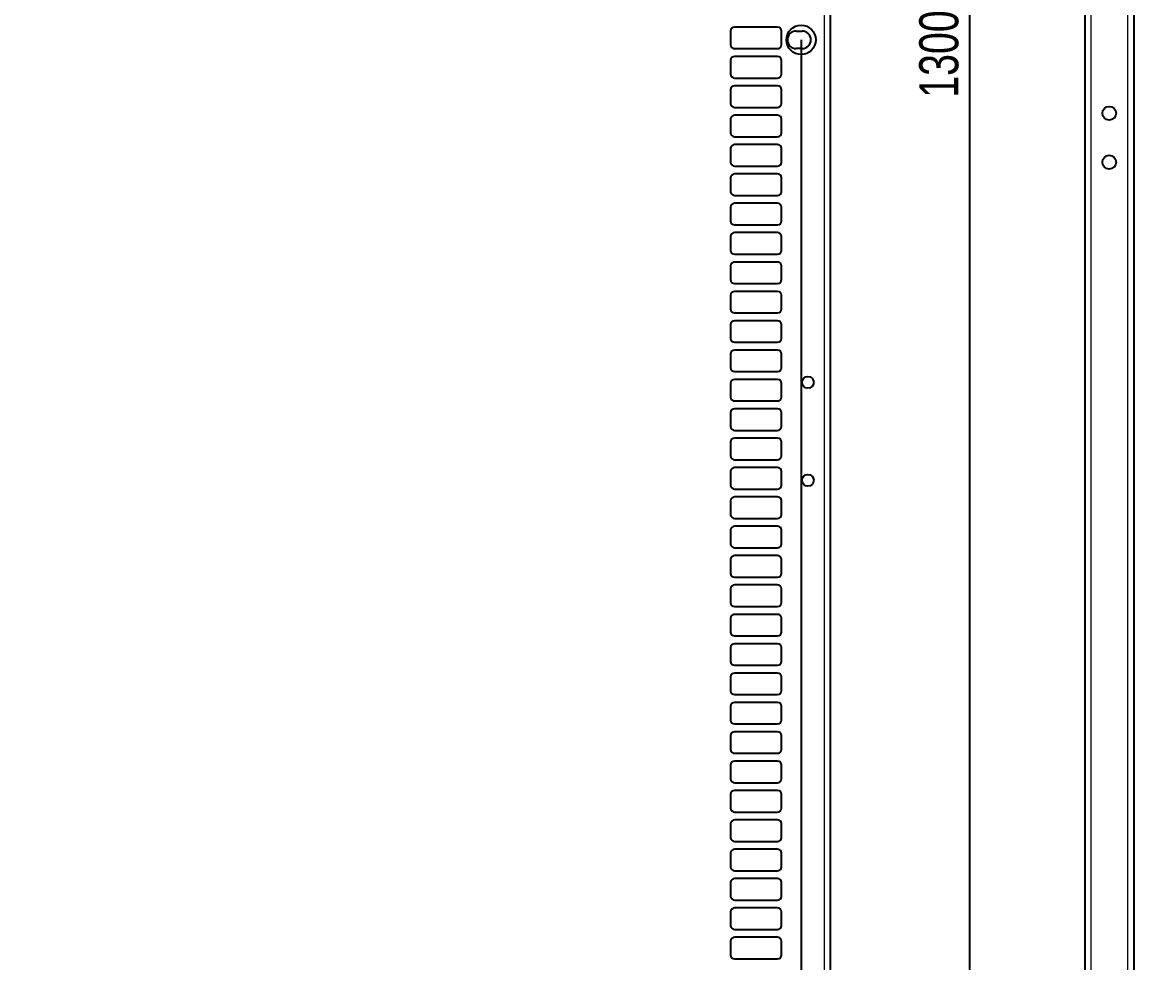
# Model space of a CAD drawing. Header units: millimetres. Extents: x -1002 to 1216, y 148 to 1990.
# Drawn here: x -424 to 144, y 615 to 1096 of the extents above; entities that cross this region are included whole.
import ezdxf

# ---------------------------------------------------------------- set-up
doc = ezdxf.new("R2010")
doc.units = ezdxf.units.MM
doc.layers.add('FORMAT', color=7, linetype='Continuous')
doc.styles.add('SLDTEXTSTYLE0', font='TXT', dxfattribs={"width": 0.75})
doc.dimstyles.new('SLDDIMSTYLE0', dxfattribs={"dimtxt": 20, "dimasz": 10, "dimexe": 0, "dimexo": 0.0625, "dimgap": 5, "dimtad": 2, "dimdec": 1, "dimrnd": 1e-09, "dimzin": 12, "dimdsep": 46, "dimtxsty": 'SLDTEXTSTYLE0', "dimsah": 1, "dimcen": 0.09, "dimadec": 0, "dimazin": 3, "dimtfac": 1, "dimtofl": 0, "dimtmove": 0, "dimatfit": 3, "dimfxl": 0, "dimfrac": 2, "dimtolj": 1, "dimtzin": 12, "dimarcsym": 0})

# ---------------------------------------------------------------- blocks, each defined once
blk = doc.blocks.new('_D_2')
at = {"layer": 'FORMAT'}
for p, q in [((-22.06, 1736.79), (61.58, 1736.79)), ((60.58, 1736.79), (60.58, 436.79)), ((-22.06, 436.79), (61.58, 436.79))]:
    blk.add_line(p, q, dxfattribs=at)
for points in [[(60.58, 1736.79), (59.05, 1726.79), (62.12, 1726.79)], [(60.58, 436.79), (62.12, 446.79), (59.05, 446.79)]]:
    blk.add_solid(points, dxfattribs=at)
at = {"layer": 'FORMAT', "insert": (34.8, 1057.23), "char_height": 20, "attachment_point": 1, "rotation": 90, "style": 'SLDTEXTSTYLE0'}
blk.add_mtext('1300', dxfattribs=at)
blk = doc.blocks.new('_D_4')
at = {"layer": 'FORMAT'}
for p, q in [((-881.57, 1086.78), (-881.57, 271.29)), ((-25.57, 1086.78), (-25.57, 271.29)), ((-881.57, 272.29), (-25.57, 272.29))]:
    blk.add_line(p, q, dxfattribs=at)
for points in [[(-881.57, 272.29), (-871.57, 270.75), (-871.57, 273.82)], [(-25.57, 272.29), (-35.57, 273.82), (-35.57, 270.75)]]:
    blk.add_solid(points, dxfattribs=at)
at = {"layer": 'FORMAT', "insert": (-475.73, 298.07), "char_height": 20, "attachment_point": 1, "style": 'SLDTEXTSTYLE0'}
blk.add_mtext('856', dxfattribs=at)

msp = doc.modelspace()

# ---------------------------------------------------------------- linework, layer by layer
at = {"color": 8, "linetype": 'Continuous', "lineweight": 18}
for p, q in [((-13.67, 345.29), (-13.67, 1828.29)), ((122.54, 1828.29), (122.54, 368.91)), ((141.34, 353.76), (141.34, 1828.29))]:
    msp.add_line(p, q, dxfattribs=at)
at = {"color": 7, "linetype": 'Continuous', "lineweight": 25}
for p, q in [((-10.57, 345.29), (-10.57, 1828.29)), ((144.44, 1828.29), (144.44, 356.66)), ((119.44, 1799.09), (119.44, 364.29)), ((-61.57, 1091.29), (-61.57, 1084.29)), ((-37.57, 1093.29), (-59.57, 1093.29)), ((-35.57, 1084.29), (-35.57, 1091.29)), ((-28.07, 1091.29), (-25.07, 1091.29)), ((-59.57, 1082.29), (-37.57, 1082.29)), ((-25.07, 1082.29), (-28.07, 1082.29)), ((-61.57, 1076.29), (-61.57, 1069.29)), ((-37.57, 1078.29), (-59.57, 1078.29)), ((-35.57, 1069.29), (-35.57, 1076.29)), ((-59.57, 1067.29), (-37.57, 1067.29)), ((-37.57, 1063.29), (-59.57, 1063.29)), ((-61.57, 1061.29), (-61.57, 1054.29)), ((-35.57, 1054.29), (-35.57, 1061.29)), ((-59.57, 1052.29), (-37.57, 1052.29)), ((-61.57, 1046.29), (-61.57, 1039.29)), ((-37.57, 1048.29), (-59.57, 1048.29)), ((-35.57, 1039.29), (-35.57, 1046.29)), ((-59.57, 1037.29), (-37.57, 1037.29)), ((-61.57, 1031.29), (-61.57, 1024.29)), ((-37.57, 1033.29), (-59.57, 1033.29)), ((-35.57, 1024.29), (-35.57, 1031.29)), ((-59.57, 1022.29), (-37.57, 1022.29)), ((-37.57, 1018.29), (-59.57, 1018.29)), ((-61.57, 1016.29), (-61.57, 1009.29)), ((-35.57, 1009.29), (-35.57, 1016.29)), ((-59.57, 1007.29), (-37.57, 1007.29)), ((-61.57, 1001.29), (-61.57, 994.29)), ((-37.57, 1003.29), (-59.57, 1003.29)), ((-35.57, 994.29), (-35.57, 1001.29)), ((-59.57, 992.29), (-37.57, 992.29)), ((-61.57, 986.29), (-61.57, 979.29)), ((-37.57, 988.29), (-59.57, 988.29)), ((-35.57, 979.29), (-35.57, 986.29)), ((-59.57, 977.29), (-37.57, 977.29)), ((-37.57, 973.29), (-59.57, 973.29)), ((-61.57, 971.29), (-61.57, 964.29)), ((-35.57, 964.29), (-35.57, 971.29)), ((-59.57, 962.29), (-37.57, 962.29)), ((-61.57, 956.29), (-61.57, 949.29)), ((-37.57, 958.29), (-59.57, 958.29)), ((-35.57, 949.29), (-35.57, 956.29)), ((-59.57, 947.29), (-37.57, 947.29)), ((-37.57, 943.29), (-59.57, 943.29)), ((-61.57, 941.29), (-61.57, 934.29)), ((-35.57, 934.29), (-35.57, 941.29)), ((-59.57, 932.29), (-37.57, 932.29)), ((-61.57, 926.29), (-61.57, 919.29)), ((-37.57, 928.29), (-59.57, 928.29)), ((-35.57, 919.29), (-35.57, 926.29)), ((-59.57, 917.29), (-37.57, 917.29)), ((-61.57, 911.29), (-61.57, 904.29)), ((-37.57, 913.29), (-59.57, 913.29)), ((-35.57, 904.29), (-35.57, 911.29)), ((-59.57, 902.29), (-37.57, 902.29)), ((-37.57, 898.29), (-59.57, 898.29)), ((-61.57, 896.29), (-61.57, 889.29)), ((-35.57, 889.29), (-35.57, 896.29)), ((-59.57, 887.29), (-37.57, 887.29)), ((-61.57, 881.29), (-61.57, 874.29)), ((-37.57, 883.29), (-59.57, 883.29)), ((-35.57, 874.29), (-35.57, 881.29)), ((-59.57, 872.29), (-37.57, 872.29)), ((-61.57, 866.29), (-61.57, 859.29)), ((-37.57, 868.29), (-59.57, 868.29)), ((-35.57, 859.29), (-35.57, 866.29)), ((-59.57, 857.29), (-37.57, 857.29)), ((-37.57, 853.29), (-59.57, 853.29)), ((-61.57, 851.29), (-61.57, 844.29)), ((-35.57, 844.29), (-35.57, 851.29)), ((-59.57, 842.29), (-37.57, 842.29)), ((-61.57, 836.29), (-61.57, 829.29)), ((-37.57, 838.29), (-59.57, 838.29)), ((-35.57, 829.29), (-35.57, 836.29)), ((-59.57, 827.29), (-37.57, 827.29)), ((-61.57, 821.29), (-61.57, 814.29)), ((-37.57, 823.29), (-59.57, 823.29)), ((-35.57, 814.29), (-35.57, 821.29)), ((-59.57, 812.29), (-37.57, 812.29)), ((-37.57, 808.29), (-59.57, 808.29)), ((-61.57, 806.29), (-61.57, 799.29)), ((-35.57, 799.29), (-35.57, 806.29)), ((-59.57, 797.29), (-37.57, 797.29)), ((-61.57, 791.29), (-61.57, 784.29)), ((-37.57, 793.29), (-59.57, 793.29)), ((-35.57, 784.29), (-35.57, 791.29)), ((-59.57, 782.29), (-37.57, 782.29)), ((-37.57, 778.29), (-59.57, 778.29)), ((-61.57, 776.29), (-61.57, 769.29)), ((-35.57, 769.29), (-35.57, 776.29)), ((-59.57, 767.29), (-37.57, 767.29)), ((-61.57, 761.29), (-61.57, 754.29)), ((-37.57, 763.29), (-59.57, 763.29)), ((-35.57, 754.29), (-35.57, 761.29)), ((-59.57, 752.29), (-37.57, 752.29)), ((-61.57, 746.29), (-61.57, 739.29)), ((-37.57, 748.29), (-59.57, 748.29)), ((-35.57, 739.29), (-35.57, 746.29)), ((-59.57, 737.29), (-37.57, 737.29)), ((-37.57, 733.29), (-59.57, 733.29)), ((-61.57, 731.29), (-61.57, 724.29)), ((-35.57, 724.29), (-35.57, 731.29)), ((-59.57, 722.29), (-37.57, 722.29)), ((-61.57, 716.29), (-61.57, 709.29)), ((-37.57, 718.29), (-59.57, 718.29)), ((-35.57, 709.29), (-35.57, 716.29)), ((-59.57, 707.29), (-37.57, 707.29)), ((-61.57, 701.29), (-61.57, 694.29)), ((-37.57, 703.29), (-59.57, 703.29)), ((-35.57, 694.29), (-35.57, 701.29)), ((-59.57, 692.29), (-37.57, 692.29)), ((-37.57, 688.29), (-59.57, 688.29)), ((-61.57, 686.29), (-61.57, 679.29)), ((-35.57, 679.29), (-35.57, 686.29)), ((-59.57, 677.29), (-37.57, 677.29)), ((-61.57, 671.29), (-61.57, 664.29)), ((-37.57, 673.29), (-59.57, 673.29)), ((-35.57, 664.29), (-35.57, 671.29)), ((-59.57, 662.29), (-37.57, 662.29)), ((-61.57, 656.29), (-61.57, 649.29)), ((-37.57, 658.29), (-59.57, 658.29)), ((-35.57, 649.29), (-35.57, 656.29)), ((-59.57, 647.29), (-37.57, 647.29)), ((-37.57, 643.29), (-59.57, 643.29)), ((-61.57, 641.29), (-61.57, 634.29)), ((-35.57, 634.29), (-35.57, 641.29)), ((-59.57, 632.29), (-37.57, 632.29)), ((-61.57, 626.29), (-61.57, 619.29)), ((-37.57, 628.29), (-59.57, 628.29)), ((-35.57, 619.29), (-35.57, 626.29)), ((-59.57, 617.29), (-37.57, 617.29))]:
    msp.add_line(p, q, dxfattribs=at)
for centre, radius in [((-25.57, 1086.79), 7.5), ((131.94, 1049.29), 3.5), ((131.94, 1024.29), 3.5), ((-22.07, 911.79), 3), ((-22.07, 861.79), 3)]:
    msp.add_circle(centre, radius, dxfattribs=at)
for centre, radius, start, end in [((-59.57, 1091.29), 2, 90, 180), ((-37.57, 1091.29), 2, 0, 90), ((-28.07, 1086.79), 4.5, 90, 270), ((-25.07, 1086.79), 4.5, 270, 90), ((-59.57, 1084.29), 2, 180, 270), ((-37.57, 1084.29), 2, 270, 0), ((-59.57, 1076.29), 2, 90, 180), ((-37.57, 1076.29), 2, 0, 90), ((-59.57, 1069.29), 2, 180, 270), ((-37.57, 1069.29), 2, 270, 0), ((-59.57, 1061.29), 2, 90, 180), ((-37.57, 1061.29), 2, 0, 90), ((-59.57, 1054.29), 2, 180, 270), ((-37.57, 1054.29), 2, 270, 0), ((-59.57, 1046.29), 2, 90, 180), ((-37.57, 1046.29), 2, 0, 90), ((-59.57, 1039.29), 2, 180, 270), ((-37.57, 1039.29), 2, 270, 0), ((-59.57, 1031.29), 2, 90, 180), ((-37.57, 1031.29), 2, 0, 90), ((-59.57, 1024.29), 2, 180, 270), ((-37.57, 1024.29), 2, 270, 0), ((-59.57, 1016.29), 2, 90, 180), ((-37.57, 1016.29), 2, 0, 90), ((-59.57, 1009.29), 2, 180, 270), ((-37.57, 1009.29), 2, 270, 0), ((-59.57, 1001.29), 2, 90, 180), ((-37.57, 1001.29), 2, 0, 90), ((-59.57, 994.29), 2, 180, 270), ((-37.57, 994.29), 2, 270, 0), ((-59.57, 986.29), 2, 90, 180), ((-37.57, 986.29), 2, 0, 90), ((-59.57, 979.29), 2, 180, 270), ((-37.57, 979.29), 2, 270, 0), ((-59.57, 971.29), 2, 90, 180), ((-37.57, 971.29), 2, 0, 90), ((-59.57, 964.29), 2, 180, 270), ((-37.57, 964.29), 2, 270, 0), ((-59.57, 956.29), 2, 90, 180), ((-37.57, 956.29), 2, 0, 90), ((-59.57, 949.29), 2, 180, 270), ((-37.57, 949.29), 2, 270, 0), ((-59.57, 941.29), 2, 90, 180), ((-37.57, 941.29), 2, 0, 90), ((-59.57, 934.29), 2, 180, 270), ((-37.57, 934.29), 2, 270, 0), ((-59.57, 926.29), 2, 90, 180), ((-37.57, 926.29), 2, 0, 90), ((-59.57, 919.29), 2, 180, 270), ((-37.57, 919.29), 2, 270, 0), ((-59.57, 911.29), 2, 90, 180), ((-37.57, 911.29), 2, 0, 90), ((-59.57, 904.29), 2, 180, 270), ((-37.57, 904.29), 2, 270, 0), ((-59.57, 896.29), 2, 90, 180), ((-37.57, 896.29), 2, 0, 90), ((-59.57, 889.29), 2, 180, 270), ((-37.57, 889.29), 2, 270, 0), ((-59.57, 881.29), 2, 90, 180), ((-37.57, 881.29), 2, 0, 90), ((-59.57, 874.29), 2, 180, 270), ((-37.57, 874.29), 2, 270, 0), ((-59.57, 866.29), 2, 90, 180), ((-37.57, 866.29), 2, 0, 90), ((-59.57, 859.29), 2, 180, 270), ((-37.57, 859.29), 2, 270, 0), ((-59.57, 851.29), 2, 90, 180), ((-37.57, 851.29), 2, 0, 90), ((-59.57, 844.29), 2, 180, 270), ((-37.57, 844.29), 2, 270, 0), ((-59.57, 836.29), 2, 90, 180), ((-37.57, 836.29), 2, 0, 90), ((-59.57, 829.29), 2, 180, 270), ((-37.57, 829.29), 2, 270, 0), ((-59.57, 821.29), 2, 90, 180), ((-37.57, 821.29), 2, 0, 90), ((-59.57, 814.29), 2, 180, 270), ((-37.57, 814.29), 2, 270, 0), ((-59.57, 806.29), 2, 90, 180), ((-37.57, 806.29), 2, 0, 90), ((-59.57, 799.29), 2, 180, 270), ((-37.57, 799.29), 2, 270, 0), ((-59.57, 791.29), 2, 90, 180), ((-37.57, 791.29), 2, 0, 90), ((-59.57, 784.29), 2, 180, 270), ((-37.57, 784.29), 2, 270, 0), ((-59.57, 776.29), 2, 90, 180), ((-37.57, 776.29), 2, 0, 90), ((-59.57, 769.29), 2, 180, 270), ((-37.57, 769.29), 2, 270, 0), ((-59.57, 761.29), 2, 90, 180), ((-37.57, 761.29), 2, 0, 90), ((-59.57, 754.29), 2, 180, 270), ((-37.57, 754.29), 2, 270, 0), ((-59.57, 746.29), 2, 90, 180), ((-37.57, 746.29), 2, 0, 90), ((-59.57, 739.29), 2, 180, 270), ((-37.57, 739.29), 2, 270, 0), ((-59.57, 731.29), 2, 90, 180), ((-37.57, 731.29), 2, 0, 90), ((-59.57, 724.29), 2, 180, 270), ((-37.57, 724.29), 2, 270, 0), ((-59.57, 716.29), 2, 90, 180), ((-37.57, 716.29), 2, 0, 90), ((-59.57, 709.29), 2, 180, 270), ((-37.57, 709.29), 2, 270, 0), ((-59.57, 701.29), 2, 90, 180), ((-37.57, 701.29), 2, 0, 90), ((-59.57, 694.29), 2, 180, 270), ((-37.57, 694.29), 2, 270, 0), ((-59.57, 686.29), 2, 90, 180), ((-37.57, 686.29), 2, 0, 90), ((-59.57, 679.29), 2, 180, 270), ((-37.57, 679.29), 2, 270, 0), ((-59.57, 671.29), 2, 90, 180), ((-37.57, 671.29), 2, 0, 90), ((-59.57, 664.29), 2, 180, 270), ((-37.57, 664.29), 2, 270, 0), ((-59.57, 656.29), 2, 90, 180), ((-37.57, 656.29), 2, 0, 90), ((-59.57, 649.29), 2, 180, 270), ((-37.57, 649.29), 2, 270, 0), ((-59.57, 641.29), 2, 90, 180), ((-37.57, 641.29), 2, 0, 90), ((-59.57, 634.29), 2, 180, 270), ((-37.57, 634.29), 2, 270, 0), ((-59.57, 626.29), 2, 90, 180), ((-37.57, 626.29), 2, 0, 90), ((-59.57, 619.29), 2, 180, 270), ((-37.57, 619.29), 2, 270, 0)]:
    msp.add_arc(centre, radius, start, end, dxfattribs=at)

# ---------------------------------------------------------------- dimensions: what is measured, and where the dimension line sits
at = {"layer": 'FORMAT'}
for base, p1, p2, angle, picture, middle in [((60.58, 436.79), (-22.07, 1736.79), (-22.07, 436.79), 90, '_D_2', (60.58, 1086.79)), ((-25.57, 272.29), (-881.57, 1086.79), (-25.57, 1086.79), 0, '_D_4', (-453.57, 272.29))]:
    dim = msp.add_linear_dim(base=base, p1=p1, p2=p2, angle=angle, dimstyle='SLDDIMSTYLE0', dxfattribs=at)
    dim.commit()
    dim.dimension.update_dxf_attribs({"geometry": picture, "text_midpoint": middle, "dimtype": 160})

doc.saveas('drawing.dxf')
